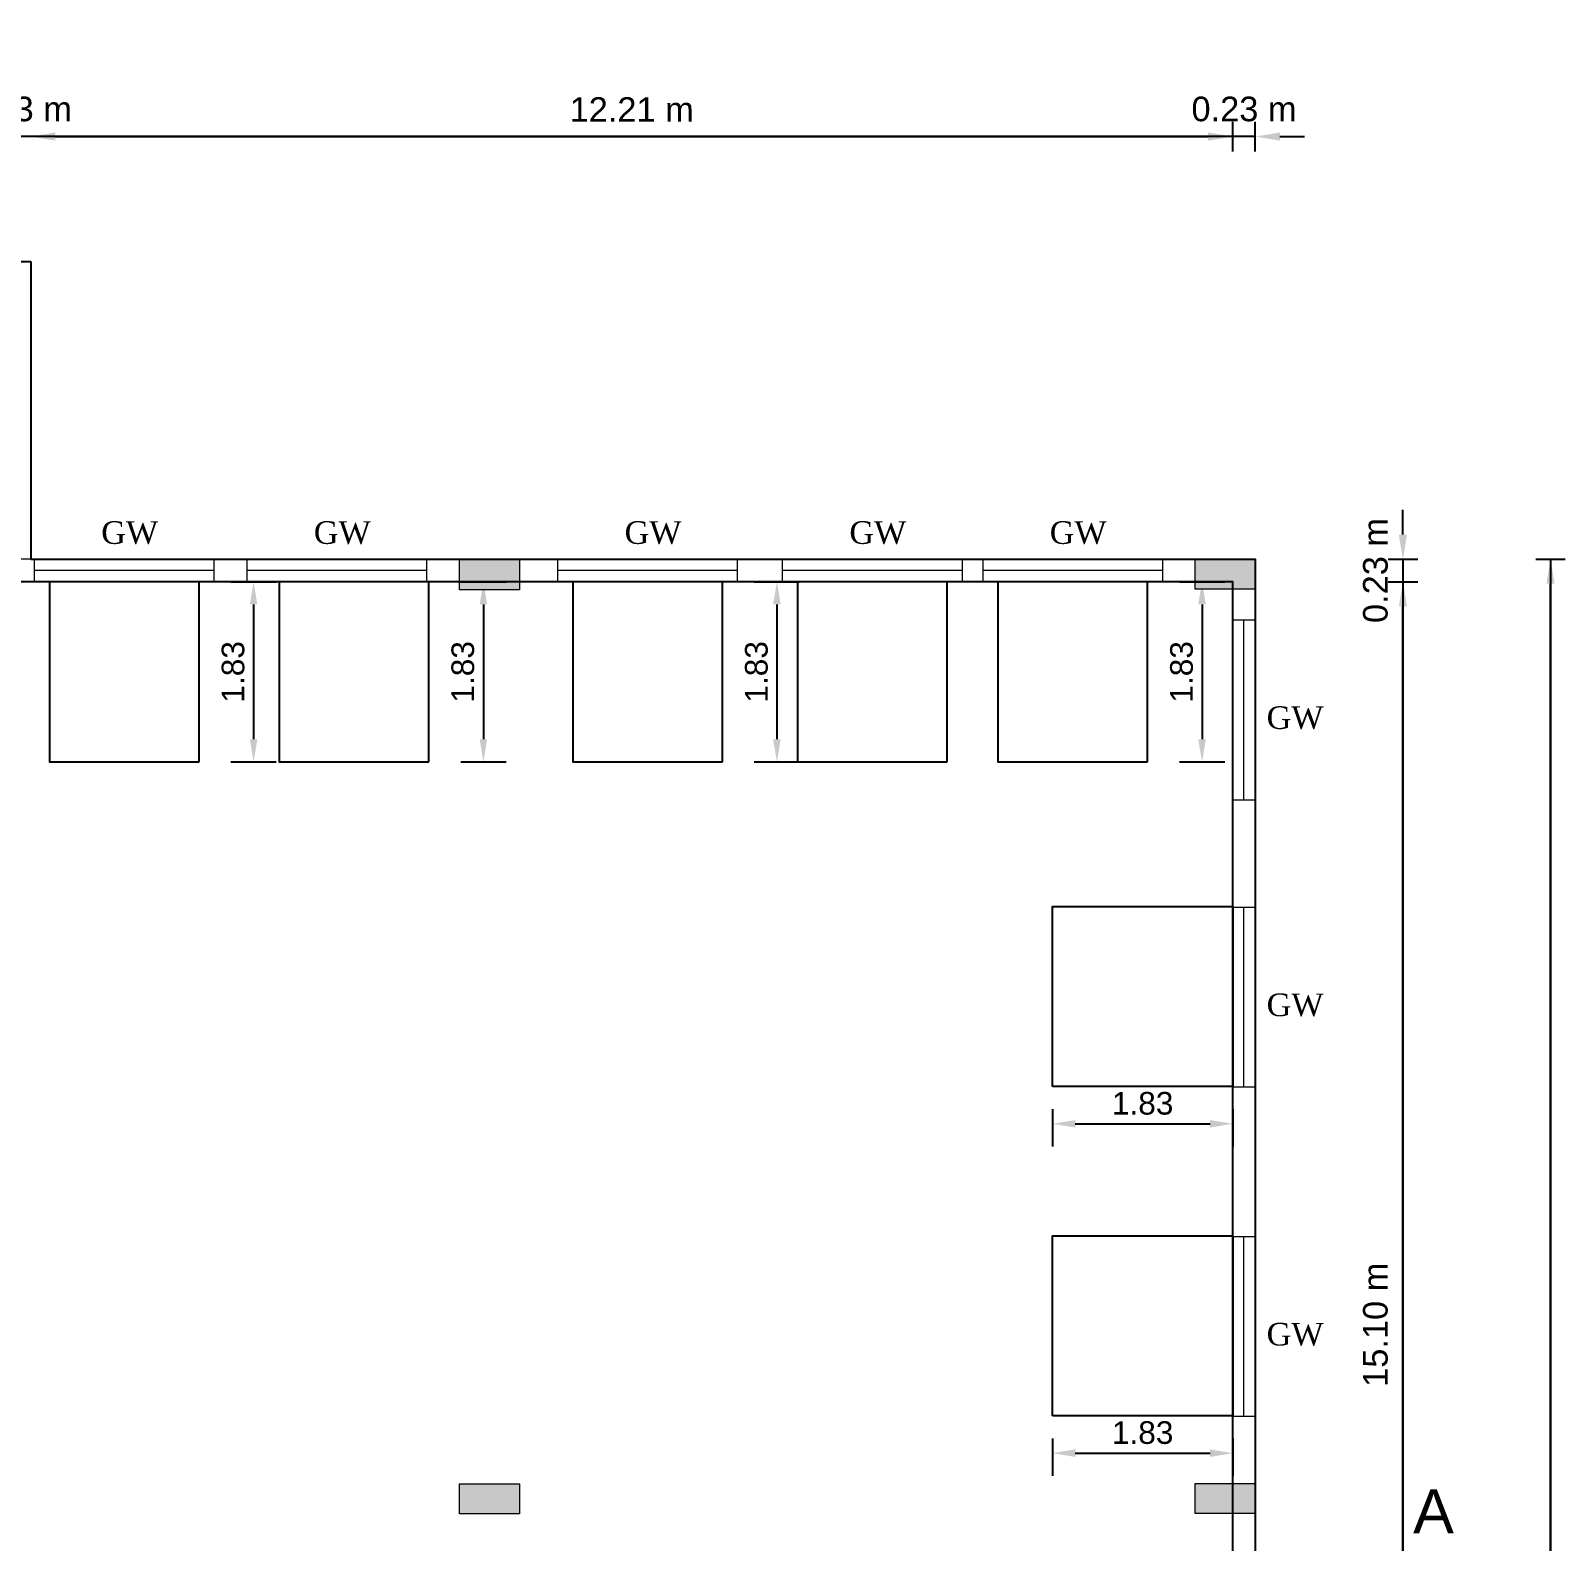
# Model space of a CAD drawing. Header units: metres. Extents: x -1561199 to -1560810, y 43748 to 43956.
# Drawn here: x -1560903.87 to -1560888.27, y 43831.98 to 43847.33 of the extents above; entities that cross this region are included whole.
import ezdxf

# ---------------------------------------------------------------- set-up
doc = ezdxf.new("R2010")
doc.units = ezdxf.units.M
doc.header["$LTSCALE"] = 750
doc.header["$MEASUREMENT"] = 0
doc.header["$PDMODE"] = 35
doc.header["$PDSIZE"] = 50
doc.layers.get('0').update_dxf_attribs({"lineweight": 5, "plot": 0})
doc.layers.get('Defpoints').update_dxf_attribs({"lineweight": 0})
doc.layers.add('BLK_1_COVERED_AREA', color=140, linetype='Continuous', plot=False)
for name, color, linetype in [('BLK_1_FLR_1_BLT_UP_AREA', 1, 'Continuous'), ('BLK_1_FLR_1_CARPET_AREA', 10, 'Continuous'), ('BLK_1_FLR_1_REGULAR_ROOM_1', 117, 'Continuous'), ('BLK_1_FLR_1_ROOM_1_LIGHT_VENTILATION_1', 7, 'Continuous'), ('BLK_1_FLR_1_ROOM_2_LIGHT_VENTILATION_2', 7, 'Continuous')]:
    doc.layers.add(name, color=color, linetype=linetype)
doc.layers.add('column', color=242, linetype='Continuous', lineweight=25)
doc.styles.add('S', font='swiss.ttf')
doc.styles.get("Standard").update_dxf_attribs({"font": 'arial.ttf'})
doc.dimstyles.new('METRIC', dxfattribs={"dimtxt": 0.45, "dimasz": 0.25, "dimexe": 0.15, "dimexo": 0.15, "dimgap": 0.15, "dimtad": 1, "dimzin": 0, "dimdsep": 46, "dimtxsty": 'S', "dimcen": 0, "dimclrd": 1, "dimclre": 1, "dimclrt": 5, "dimadec": 0, "dimazin": 2, "dimtfac": 1, "dimtix": 1, "dimtofl": 0, "dimtmove": 1, "dimatfit": 0, "dimfxl": 0, "dimtolj": 1, "dimtzin": 0, "dimarcsym": 0})
doc.dimstyles.new('STANDARD$0', dxfattribs={"dimscale": 0, "dimtxt": 9, "dimasz": 2, "dimexe": 2, "dimexo": 1, "dimgap": 0.5, "dimtad": 1, "dimdec": 1, "dimzin": 0, "dimdsep": 46, "dimlunit": 4, "dimtxsty": 'Standard', "dimblk1": 'ARCHTICK', "dimblk2": 'ARCHTICK', "dimsah": 1, "dimcen": 0, "dimdle": 1.5, "dimclrd": 1, "dimclre": 1, "dimclrt": 4, "dimadec": 0, "dimazin": 0, "dimtfac": 0.3, "dimtdec": 1, "dimtix": 1, "dimtmove": 0, "dimatfit": 3, "dimldrblk": 'ARCHTICK', "dimfxl": 0, "dimfrac": 2, "dimtolj": 1, "dimtzin": 0, "dimarcsym": 0})

# ---------------------------------------------------------------- blocks, each defined once
blk = doc.blocks.new('qwegwegwegwegwegwegwg')
at = {"layer": 'column', "lineweight": -2}
h = blk.add_hatch(color=256, dxfattribs=at)
h.dxf.hatch_style = 1
h.paths.add_polyline_path([(0, 0), (12, 0), (12, -24), (0, -24)])
blk.add_lwpolyline([(0, 0), (12, 0), (12, -24), (0, -24)], close=True, dxfattribs=at)
blk = doc.blocks.new('*D62')
at = {"color": 0, "lineweight": -2}
for p, q in [((-1560903.866, 43846.404), (-1560903.866, 43846.404)), ((-1560891.652, 43846.104), (-1560891.652, 43846.404)), ((-1560903.616, 43846.254), (-1560891.902, 43846.254))]:
    blk.add_line(p, q, dxfattribs=at)
at = {"color": 0}
for points in [[(-1560903.616, 43846.296), (-1560903.616, 43846.213), (-1560903.866, 43846.254)], [(-1560891.902, 43846.296), (-1560891.902, 43846.213), (-1560891.652, 43846.254)]]:
    blk.add_solid(points, dxfattribs=at)
at = {"layer": 'Defpoints', "color": 0}
for p in [(-1560891.652, 43846.254), (-1560903.866, 43844.754, -763.65), (-1560891.652, 43841.655)]:
    blk.add_point(p, dxfattribs=at)
at = {"color": 0, "lineweight": -2, "insert": (-1560897.759, 43846.529), "char_height": 0.25, "attachment_point": 5, "style": 'S'}
blk.add_mtext('\\A1;12.21 m', dxfattribs=at)
blk = doc.blocks.new('*D63')
at = {"color": 0, "lineweight": -2}
for p, q in [((-1560891.652, 43846.104), (-1560891.652, 43846.404)), ((-1560891.422, 43846.104), (-1560891.422, 43846.404)), ((-1560891.902, 43846.254), (-1560892.152, 43846.254)), ((-1560891.172, 43846.254), (-1560890.922, 43846.254))]:
    blk.add_line(p, q, dxfattribs=at)
at = {"color": 0}
for points in [[(-1560891.902, 43846.296), (-1560891.902, 43846.213), (-1560891.652, 43846.254)], [(-1560891.172, 43846.296), (-1560891.172, 43846.213), (-1560891.422, 43846.254)]]:
    blk.add_solid(points, dxfattribs=at)
at = {"layer": 'Defpoints', "color": 0}
for p in [(-1560891.422, 43846.254), (-1560891.422, 43841.96), (-1560891.652, 43841.655)]:
    blk.add_point(p, dxfattribs=at)
at = {"color": 0, "lineweight": -2, "insert": (-1560891.537, 43846.533), "char_height": 0.25, "attachment_point": 5, "style": 'S'}
blk.add_mtext('\\A1;0.23 m', dxfattribs=at)
blk = doc.blocks.new('*D65')
at = {"color": 0, "lineweight": -2}
for p, q in [((-1560914.892, 43847.604), (-1560914.892, 43847.904)), ((-1560914.642, 43847.754), (-1560891.672, 43847.754)), ((-1560891.422, 43847.604), (-1560891.422, 43847.904))]:
    blk.add_line(p, q, dxfattribs=at)
at = {"color": 0}
for points in [[(-1560914.642, 43847.796), (-1560914.642, 43847.713), (-1560914.892, 43847.754)], [(-1560891.672, 43847.796), (-1560891.672, 43847.713), (-1560891.422, 43847.754)]]:
    blk.add_solid(points, dxfattribs=at)
at = {"layer": 'Defpoints', "color": 0}
for p in [(-1560891.422, 43847.754), (-1560914.892, 43841.96), (-1560891.422, 43841.96)]:
    blk.add_point(p, dxfattribs=at)
at = {"color": 0, "lineweight": -2, "insert": (-1560903.157, 43848.033), "char_height": 0.25, "attachment_point": 5, "style": 'S'}
blk.add_mtext('\\A1;23.47 m', dxfattribs=at)
blk = doc.blocks.new('*D79')
at = {"color": 0, "lineweight": -2}
for p, q in [((-1560890.072, 43841.731), (-1560889.772, 43841.731)), ((-1560889.922, 43826.88), (-1560889.922, 43841.481)), ((-1560890.072, 43826.63), (-1560889.772, 43826.63))]:
    blk.add_line(p, q, dxfattribs=at)
at = {"color": 0}
for points in [[(-1560889.964, 43841.481), (-1560889.881, 43841.481), (-1560889.922, 43841.731)], [(-1560889.964, 43826.88), (-1560889.881, 43826.88), (-1560889.922, 43826.63)]]:
    blk.add_solid(points, dxfattribs=at)
at = {"layer": 'Defpoints', "color": 0}
for p in [(-1560892.032, 43841.731), (-1560889.922, 43841.731), (-1560891.422, 43826.63)]:
    blk.add_point(p, dxfattribs=at)
at = {"color": 0, "lineweight": -2, "insert": (-1560890.201, 43834.181), "char_height": 0.25, "attachment_point": 5, "rotation": 90, "style": 'S'}
blk.add_mtext('\\A1;15.10 m', dxfattribs=at)
blk = doc.blocks.new('*D80')
at = {"color": 0, "lineweight": -2}
for p, q in [((-1560889.922, 43842.21), (-1560889.922, 43842.46)), ((-1560890.072, 43841.96), (-1560889.772, 43841.96)), ((-1560890.072, 43841.731), (-1560889.772, 43841.731)), ((-1560889.922, 43841.481), (-1560889.922, 43841.231))]:
    blk.add_line(p, q, dxfattribs=at)
at = {"color": 0}
for points in [[(-1560889.964, 43842.21), (-1560889.881, 43842.21), (-1560889.922, 43841.96)], [(-1560889.964, 43841.481), (-1560889.881, 43841.481), (-1560889.922, 43841.731)]]:
    blk.add_solid(points, dxfattribs=at)
at = {"layer": 'Defpoints', "color": 0}
for p in [(-1560891.422, 43841.96), (-1560889.922, 43841.96), (-1560892.032, 43841.731)]:
    blk.add_point(p, dxfattribs=at)
at = {"color": 0, "lineweight": -2, "insert": (-1560890.201, 43841.845), "char_height": 0.25, "attachment_point": 5, "rotation": 90, "style": 'S'}
blk.add_mtext('\\A1;0.23 m', dxfattribs=at)
blk = doc.blocks.new('*D81')
at = {"color": 0, "lineweight": -2}
for p, q in [((-1560888.572, 43841.96), (-1560888.272, 43841.96)), ((-1560888.422, 43812.054), (-1560888.422, 43841.71)), ((-1560888.572, 43811.804), (-1560888.272, 43811.804))]:
    blk.add_line(p, q, dxfattribs=at)
at = {"color": 0}
for points in [[(-1560888.464, 43841.71), (-1560888.381, 43841.71), (-1560888.422, 43841.96)], [(-1560888.464, 43812.054), (-1560888.381, 43812.054), (-1560888.422, 43811.804)]]:
    blk.add_solid(points, dxfattribs=at)
at = {"layer": 'Defpoints', "color": 0}
for p in [(-1560891.422, 43841.96), (-1560888.422, 43841.96), (-1560891.422, 43811.804)]:
    blk.add_point(p, dxfattribs=at)
at = {"color": 0, "lineweight": -2, "insert": (-1560888.701, 43826.882), "char_height": 0.25, "attachment_point": 5, "rotation": 90, "style": 'S'}
blk.add_mtext('\\A1;30.16 m', dxfattribs=at)
blk = doc.blocks.new('*D86')
at = {"color": 0, "lineweight": -2}
for p, q in [((-1560904.096, 43846.403), (-1560904.096, 43846.404)), ((-1560903.866, 43846.403), (-1560903.866, 43846.404)), ((-1560904.346, 43846.254), (-1560904.596, 43846.254)), ((-1560903.616, 43846.254), (-1560903.366, 43846.254))]:
    blk.add_line(p, q, dxfattribs=at)
at = {"color": 0}
for points in [[(-1560904.346, 43846.296), (-1560904.346, 43846.213), (-1560904.096, 43846.254)], [(-1560903.616, 43846.296), (-1560903.616, 43846.213), (-1560903.866, 43846.254)]]:
    blk.add_solid(points, dxfattribs=at)
at = {"layer": 'Defpoints', "color": 0}
for p in [(-1560904.096, 43846.254), (-1560904.096, 43844.359, -763.65), (-1560903.866, 43844.359, -763.65)]:
    blk.add_point(p, dxfattribs=at)
at = {"color": 0, "lineweight": -2, "insert": (-1560903.981, 43846.533), "char_height": 0.25, "attachment_point": 5, "style": 'S'}
blk.add_mtext('\\A1;0.23 m', dxfattribs=at)
blk = doc.blocks.new('*D12')
at = {"layer": 'BLK_1_FLR_1_ROOM_1_LIGHT_VENTILATION_1', "color": 0, "lineweight": -2}
for p, q in [((-1560893.482, 43836.372), (-1560893.482, 43835.993)), ((-1560891.652, 43836.372), (-1560891.652, 43835.993)), ((-1560893.252, 43836.223), (-1560891.882, 43836.223))]:
    blk.add_line(p, q, dxfattribs=at)
at = {"layer": 'BLK_1_FLR_1_ROOM_1_LIGHT_VENTILATION_1', "color": 0}
for points in [[(-1560893.252, 43836.261), (-1560893.252, 43836.185), (-1560893.482, 43836.223)], [(-1560891.882, 43836.261), (-1560891.882, 43836.185), (-1560891.652, 43836.223)]]:
    blk.add_solid(points, dxfattribs=at)
at = {"layer": 'Defpoints', "color": 0}
for p in [(-1560893.482, 43836.602), (-1560891.652, 43836.602), (-1560891.652, 43836.223)]:
    blk.add_point(p, dxfattribs=at)
at = {"layer": 'BLK_1_FLR_1_ROOM_1_LIGHT_VENTILATION_1', "color": 0, "lineweight": -2, "insert": (-1560892.567, 43836.43), "char_height": 0.23, "attachment_point": 5}
blk.add_mtext('\\A1;1.83', dxfattribs=at)
blk = doc.blocks.new('*D18')
at = {"layer": 'BLK_1_FLR_1_ROOM_2_LIGHT_VENTILATION_2', "color": 0, "lineweight": -2}
for p, q in [((-1560901.831, 43841.73), (-1560901.371, 43841.73)), ((-1560901.601, 43841.5), (-1560901.601, 43840.13)), ((-1560901.831, 43839.9), (-1560901.371, 43839.9))]:
    blk.add_line(p, q, dxfattribs=at)
at = {"layer": 'BLK_1_FLR_1_ROOM_2_LIGHT_VENTILATION_2', "color": 0}
for points in [[(-1560901.639, 43841.5), (-1560901.563, 43841.5), (-1560901.601, 43841.73)], [(-1560901.639, 43840.13), (-1560901.563, 43840.13), (-1560901.601, 43839.9)]]:
    blk.add_solid(points, dxfattribs=at)
at = {"layer": 'Defpoints', "color": 0}
for p in [(-1560902.155, 43841.73), (-1560902.155, 43839.9), (-1560901.601, 43839.9)]:
    blk.add_point(p, dxfattribs=at)
at = {"layer": 'BLK_1_FLR_1_ROOM_2_LIGHT_VENTILATION_2', "color": 0, "lineweight": -2, "insert": (-1560901.809, 43840.815), "char_height": 0.23, "attachment_point": 5, "rotation": 90}
blk.add_mtext('\\A1;1.83', dxfattribs=at)
blk = doc.blocks.new('*D19')
at = {"layer": 'BLK_1_FLR_1_ROOM_2_LIGHT_VENTILATION_2', "color": 0, "lineweight": -2}
for p, q in [((-1560896.513, 43841.73), (-1560896.053, 43841.73)), ((-1560896.283, 43841.5), (-1560896.283, 43840.13)), ((-1560896.513, 43839.9), (-1560896.053, 43839.9))]:
    blk.add_line(p, q, dxfattribs=at)
at = {"layer": 'BLK_1_FLR_1_ROOM_2_LIGHT_VENTILATION_2', "color": 0}
for points in [[(-1560896.322, 43841.5), (-1560896.245, 43841.5), (-1560896.283, 43841.73)], [(-1560896.322, 43840.13), (-1560896.245, 43840.13), (-1560896.283, 43839.9)]]:
    blk.add_solid(points, dxfattribs=at)
at = {"layer": 'Defpoints', "color": 0}
for p in [(-1560896.837, 43841.73), (-1560896.837, 43839.9), (-1560896.283, 43839.9)]:
    blk.add_point(p, dxfattribs=at)
at = {"layer": 'BLK_1_FLR_1_ROOM_2_LIGHT_VENTILATION_2', "color": 0, "lineweight": -2, "insert": (-1560896.491, 43840.815), "char_height": 0.23, "attachment_point": 5, "rotation": 90}
blk.add_mtext('\\A1;1.83', dxfattribs=at)
blk = doc.blocks.new('*D20')
at = {"layer": 'BLK_1_FLR_1_ROOM_2_LIGHT_VENTILATION_2', "color": 0, "lineweight": -2}
for p, q in [((-1560892.193, 43841.73), (-1560891.733, 43841.73)), ((-1560891.963, 43841.5), (-1560891.963, 43840.13)), ((-1560892.193, 43839.9), (-1560891.733, 43839.9))]:
    blk.add_line(p, q, dxfattribs=at)
at = {"layer": 'BLK_1_FLR_1_ROOM_2_LIGHT_VENTILATION_2', "color": 0}
for points in [[(-1560892.002, 43841.5), (-1560891.925, 43841.5), (-1560891.963, 43841.73)], [(-1560892.002, 43840.13), (-1560891.925, 43840.13), (-1560891.963, 43839.9)]]:
    blk.add_solid(points, dxfattribs=at)
at = {"layer": 'Defpoints', "color": 0}
for p in [(-1560892.517, 43841.73), (-1560892.517, 43839.9), (-1560891.963, 43839.9)]:
    blk.add_point(p, dxfattribs=at)
at = {"layer": 'BLK_1_FLR_1_ROOM_2_LIGHT_VENTILATION_2', "color": 0, "lineweight": -2, "insert": (-1560892.171, 43840.815), "char_height": 0.23, "attachment_point": 5, "rotation": 90}
blk.add_mtext('\\A1;1.83', dxfattribs=at)
blk = doc.blocks.new('*D338')
at = {"layer": 'BLK_1_FLR_1_ROOM_2_LIGHT_VENTILATION_2', "color": 0, "lineweight": -2}
for p, q in [((-1560899.496, 43841.73), (-1560899.036, 43841.73)), ((-1560899.266, 43841.5), (-1560899.266, 43840.13)), ((-1560899.496, 43839.9), (-1560899.036, 43839.9))]:
    blk.add_line(p, q, dxfattribs=at)
at = {"layer": 'BLK_1_FLR_1_ROOM_2_LIGHT_VENTILATION_2', "color": 0}
for points in [[(-1560899.304, 43841.5), (-1560899.228, 43841.5), (-1560899.266, 43841.73)], [(-1560899.304, 43840.13), (-1560899.228, 43840.13), (-1560899.266, 43839.9)]]:
    blk.add_solid(points, dxfattribs=at)
at = {"layer": 'Defpoints', "color": 0}
for p in [(-1560899.82, 43841.73), (-1560899.82, 43839.9), (-1560899.266, 43839.9)]:
    blk.add_point(p, dxfattribs=at)
at = {"layer": 'BLK_1_FLR_1_ROOM_2_LIGHT_VENTILATION_2', "color": 0, "lineweight": -2, "insert": (-1560899.474, 43840.815), "char_height": 0.23, "attachment_point": 5, "rotation": 90}
blk.add_mtext('\\A1;1.83', dxfattribs=at)
blk = doc.blocks.new('*D355')
at = {"layer": 'BLK_1_FLR_1_ROOM_1_LIGHT_VENTILATION_1', "color": 0, "lineweight": -2}
for p, q in [((-1560893.482, 43833.026), (-1560893.482, 43832.646)), ((-1560891.652, 43833.026), (-1560891.652, 43832.646)), ((-1560893.252, 43832.876), (-1560891.882, 43832.876))]:
    blk.add_line(p, q, dxfattribs=at)
at = {"layer": 'BLK_1_FLR_1_ROOM_1_LIGHT_VENTILATION_1', "color": 0}
for points in [[(-1560893.252, 43832.915), (-1560893.252, 43832.838), (-1560893.482, 43832.876)], [(-1560891.882, 43832.915), (-1560891.882, 43832.838), (-1560891.652, 43832.876)]]:
    blk.add_solid(points, dxfattribs=at)
at = {"layer": 'Defpoints', "color": 0}
for p in [(-1560893.482, 43833.256), (-1560891.652, 43833.256), (-1560891.652, 43832.876)]:
    blk.add_point(p, dxfattribs=at)
at = {"layer": 'BLK_1_FLR_1_ROOM_1_LIGHT_VENTILATION_1', "color": 0, "lineweight": -2, "insert": (-1560892.567, 43833.084), "char_height": 0.23, "attachment_point": 5}
blk.add_mtext('\\A1;1.83', dxfattribs=at)

msp = doc.modelspace()

# ---------------------------------------------------------------- linework, layer by layer
at = {"color": 0, "lineweight": -2}
for p, q in [((-1560891.42224, 43846.25424, -2251.29486), (-1560914.66224, 43846.25424, -2250.49574)), ((-1560889.92224, 43841.95964, -2229.19776), (-1560889.92224, 43811.80395, -1594.20044)), ((-1560888.42224, 43841.95964, -2229.19776), (-1560888.42224, 43811.80395, -1594.20044))]:
    msp.add_line(p, q, dxfattribs=at)
at = {"color": 1}
for p, q in [((-1560891.42224, 43841.95964, -2229.19776), (-1560904.09593, 43841.95964, -2229.98016)), ((-1560891.42224, 43841.95964, -2229.19776), (-1560891.42224, 43824.05579, -1594.20044)), ((-1560899.51032, 43841.73104, -1711.02435), (-1560904.09593, 43841.73104, -2043.98683)), ((-1560892.03249, 43841.73104, -1159.89188), (-1560898.90007, 43841.73104, -1666.04776)), ((-1560891.65224, 43841.65452, -2218.45167), (-1560891.65224, 43832.56959, -1898.49174)), ((-1560891.65224, 43832.26447, -1887.74565), (-1560891.65224, 43824.05579, -1594.20044))]:
    msp.add_line(p, q, dxfattribs=at)
for p, q in [((-1560902.00032, 43841.95964, -2592.74697), (-1560903.83032, 43841.95964, -2592.74697)), ((-1560903.83032, 43841.95964, -2592.74697), (-1560903.83032, 43841.72964, -2592.74697)), ((-1560903.83032, 43841.95964, -2592.74697), (-1560903.83032, 43841.72964, -2592.74697)), ((-1560902.00032, 43841.84464, -2592.74697), (-1560903.83032, 43841.84464, -2592.74697)), ((-1560902.00032, 43841.72964, -2592.74697), (-1560902.00032, 43841.95964, -2592.74697)), ((-1560899.84032, 43841.95964, -2592.74697), (-1560901.67032, 43841.95964, -2592.74697)), ((-1560901.67032, 43841.95964, -2592.74697), (-1560901.67032, 43841.72964, -2592.74697)), ((-1560899.84032, 43841.84464, -2592.74697), (-1560901.67032, 43841.84464, -2592.74697)), ((-1560899.84032, 43841.72964, -2592.74697), (-1560899.84032, 43841.95964, -2592.74697)), ((-1560896.68249, 43841.95964, -2229.19776), (-1560898.51249, 43841.95964, -2229.19776)), ((-1560898.51249, 43841.95964, -2229.19776), (-1560898.51249, 43841.72964, -2229.19776)), ((-1560896.68249, 43841.84464, -2229.19776), (-1560898.51249, 43841.84464, -2229.19776)), ((-1560896.68249, 43841.72964, -2229.19776), (-1560896.68249, 43841.95964, -2229.19776)), ((-1560894.39848, 43841.95964, -2229.19776), (-1560896.22848, 43841.95964, -2229.19776)), ((-1560896.22848, 43841.95964, -2229.19776), (-1560896.22848, 43841.72964, -2229.19776)), ((-1560894.39848, 43841.84464, -2229.19776), (-1560896.22848, 43841.84464, -2229.19776)), ((-1560894.39848, 43841.72964, -2229.19776), (-1560894.39848, 43841.95964, -2229.19776)), ((-1560892.36249, 43841.95964, -2229.19776), (-1560894.19249, 43841.95964, -2229.19776)), ((-1560894.19249, 43841.95964, -2229.19776), (-1560894.19249, 43841.72964, -2229.19776)), ((-1560892.36249, 43841.84464, -2229.19776), (-1560894.19249, 43841.84464, -2229.19776)), ((-1560892.36249, 43841.72964, -2229.19776), (-1560892.36249, 43841.95964, -2229.19776)), ((-1560903.83032, 43841.72964, -2592.74697), (-1560902.00032, 43841.72964, -2592.74697)), ((-1560901.67032, 43841.72964, -2592.74697), (-1560899.84032, 43841.72964, -2592.74697)), ((-1560898.51249, 43841.72964, -2229.19776), (-1560896.68249, 43841.72964, -2229.19776)), ((-1560896.22848, 43841.72964, -2229.19776), (-1560894.39848, 43841.72964, -2229.19776)), ((-1560894.19249, 43841.72964, -2229.19776), (-1560892.36249, 43841.72964, -2229.19776)), ((-1560891.65224, 43839.5122, -1922.36368), (-1560891.65224, 43841.3422, -1922.36368)), ((-1560891.65224, 43841.3422, -1922.36368), (-1560891.42224, 43841.3422, -1922.36368)), ((-1560891.53724, 43839.5122, -1922.36368), (-1560891.53724, 43841.3422, -1922.36368)), ((-1560891.42224, 43841.3422, -1922.36368), (-1560891.42224, 43839.5122, -1922.36368)), ((-1560891.42224, 43839.5122, -1922.36368), (-1560891.65224, 43839.5122, -1922.36368)), ((-1560891.65224, 43836.59404, -1922.36368), (-1560891.65224, 43838.42404, -1922.36368)), ((-1560891.65224, 43838.42404, -1922.36368), (-1560891.42224, 43838.42404, -1922.36368)), ((-1560891.53724, 43836.59404, -1922.36368), (-1560891.53724, 43838.42404, -1922.36368)), ((-1560891.42224, 43838.42404, -1922.36368), (-1560891.42224, 43836.59404, -1922.36368)), ((-1560891.42224, 43836.59404, -1922.36368), (-1560891.65224, 43836.59404, -1922.36368)), ((-1560891.65224, 43833.24741, -1922.36368), (-1560891.65224, 43835.07741, -1922.36368)), ((-1560891.65224, 43835.07741, -1922.36368), (-1560891.42224, 43835.07741, -1922.36368)), ((-1560891.53724, 43833.24741, -1922.36368), (-1560891.53724, 43835.07741, -1922.36368)), ((-1560891.42224, 43835.07741, -1922.36368), (-1560891.42224, 43833.24741, -1922.36368)), ((-1560891.42224, 43833.24741, -1922.36368), (-1560891.65224, 43833.24741, -1922.36368))]:
    msp.add_line(p, q)
at = {"layer": 'BLK_1_COVERED_AREA', "color": 140, "linetype": 'Continuous', "elevation": -1487.64479}
msp.add_lwpolyline([(-1560903.86593, 43844.98424), (-1560903.86593, 43841.95964), (-1560891.42224, 43841.95964), (-1560891.42224, 43811.80395), (-1560914.89239, 43811.80395), (-1560914.89224, 43841.95964), (-1560909.15207, 43841.95964), (-1560909.15207, 43844.98424)], close=True, dxfattribs=at)
at = {"layer": 'BLK_1_FLR_1_BLT_UP_AREA', "color": 13, "linetype": 'Continuous', "elevation": -2251.29486}
msp.add_lwpolyline([(-1560903.86593, 43844.98424), (-1560903.86593, 43841.95964), (-1560891.42224, 43841.95964), (-1560891.42224, 43811.80395), (-1560914.89239, 43811.80395), (-1560914.89224, 43841.95964), (-1560909.15207, 43841.95964), (-1560909.15207, 43844.98424)], close=True, dxfattribs=at)
at = {"layer": 'BLK_1_FLR_1_CARPET_AREA', "color": 13, "linetype": 'Continuous', "elevation": -1466.575}
msp.add_lwpolyline([(-1560891.65224, 43826.63045), (-1560891.65224, 43841.73104), (-1560914.66084, 43841.73104), (-1560914.66084, 43812.03395), (-1560906.88785, 43812.03395), (-1560906.88785, 43818.72685), (-1560895.83084, 43818.72685), (-1560895.83084, 43826.63045)], close=True, dxfattribs=at)
at = {"layer": 'BLK_1_FLR_1_REGULAR_ROOM_1', "color": 2, "elevation": -1466.575}
msp.add_lwpolyline([(-1560891.65224, 43826.63045), (-1560891.65224, 43841.73104), (-1560914.66084, 43841.73104), (-1560914.66084, 43812.03395), (-1560906.88785, 43812.03395), (-1560906.88785, 43818.72685), (-1560895.83084, 43818.72685), (-1560895.83084, 43826.63045)], close=True, dxfattribs=at)
at = {"layer": 'BLK_1_FLR_1_ROOM_1_LIGHT_VENTILATION_1', "color": 2, "lineweight": -2}
for points, elevation in [([(-1560902.15532, 43839.89964), (-1560902.15532, 43841.72964), (-1560903.67532, 43841.72964), (-1560903.67532, 43839.89964)], -2592.74697), ([(-1560899.82031, 43839.89964), (-1560899.82031, 43841.72964), (-1560901.34031, 43841.72964), (-1560901.34031, 43839.89964)], -2592.74697), ([(-1560896.83749, 43839.89964), (-1560896.83749, 43841.72964), (-1560898.35749, 43841.72964), (-1560898.35749, 43839.89964)], -2229.19776), ([(-1560894.55348, 43839.89964), (-1560894.55348, 43841.72964), (-1560896.07348, 43841.72964), (-1560896.07348, 43839.89964)], -2229.19776), ([(-1560892.51749, 43839.89964), (-1560892.51749, 43841.72964), (-1560894.03749, 43841.72964), (-1560894.03749, 43839.89964)], -2229.19776), ([(-1560893.48224, 43836.60246), (-1560893.48224, 43838.43246), (-1560891.65209, 43838.43246), (-1560891.65209, 43836.60246)], -1487.64479), ([(-1560893.48239, 43833.25584), (-1560893.48239, 43835.08584), (-1560891.65224, 43835.08584), (-1560891.65224, 43833.25584)], -1922.36368)]:
    msp.add_lwpolyline(points, close=True, dxfattribs=dict(at, elevation=elevation))

# ---------------------------------------------------------------- block references
at = {"xscale": 0.025427, "yscale": 0.025427, "zscale": 0.025427, "rotation": 270}
for p in [(-1560898.90007, 43841.9553, -2592.74697), (-1560891.42224, 43841.95964, -2229.19776), (-1560898.90007, 43832.5651, -2251.29486), (-1560891.42224, 43832.56959, -1887.74565)]:
    msp.add_blockref('qwegwegwegwegwegwegwg', p, dxfattribs=at)

# ---------------------------------------------------------------- texts
at = {"color": 0}
msp.add_text('A', height=0.44412, dxfattribs=at).set_placement((-1560889.81846, 43832.06318, -1901.74521))
at = {"char_height": 0.23, "width": 1.6153676}
for insert, attachment_point in [((-1560903.14912, 43842.3455, -1469.72664), 1), ((-1560900.98912, 43842.3455, -1469.72664), 1), ((-1560897.83128, 43842.3455, -1106.17743), 1), ((-1560895.54728, 43842.3455, -1106.17743), 1), ((-1560893.51128, 43842.3455, -1106.17743), 1), ((-1560890.7286, 43840.46504, -17.77514), 3), ((-1560890.7286, 43837.54688, -17.77514), 3), ((-1560890.7286, 43834.20025, -17.77514), 3)]:
    msp.add_mtext('{\\fBookman Old Style|b0|i0|c0|p18;GW}', dxfattribs=dict(at, insert=insert, attachment_point=attachment_point))

# ---------------------------------------------------------------- dimensions: what is measured, and where the dimension line sits
at = {"color": 0, "lineweight": -2}
for base, p1, p2, picture, middle in [((-1560891.42224, 43847.75424, -1487.64479), (-1560914.89224, 43841.95964, -1487.64479), (-1560891.42224, 43841.95964, -1487.64479), '*D65', (-1560903.15724, 43848.03272, -1487.64479)), ((-1560904.09593, 43846.25424, -1487.64479), (-1560903.86593, 43844.35877, -2251.29486), (-1560904.09593, 43844.35877, -2251.29486), '*D86', (-1560903.98093, 43846.53272, -1487.64479)), ((-1560891.65224, 43846.25424, -1487.64479), (-1560903.86593, 43844.75424, -2251.29486), (-1560891.65224, 43841.65452, -1487.64479), '*D62', (-1560897.75909, 43846.52933, -1487.64479)), ((-1560891.42224, 43846.25424, -1487.64479), (-1560891.65224, 43841.65452, -1487.64479), (-1560891.42224, 43841.95964, -1487.64479), '*D63', (-1560891.53724, 43846.53272, -1487.64479))]:
    dim = msp.add_linear_dim(base=base, p1=p1, p2=p2, dimstyle='METRIC', override={"dimtxt": 0.25, "dimpost": ' m', "dimclrd": 0, "dimclre": 0, "dimclrt": 0}, dxfattribs=at)
    dim.commit()
    dim.dimension.update_dxf_attribs({"geometry": picture, "text_midpoint": middle})
for base, p1, p2, picture, middle in [((-1560889.92224, 43841.95964, -1487.64479), (-1560892.03249, 43841.73104, -1487.64479), (-1560891.42224, 43841.95964, -1487.64479), '*D80', (-1560890.20072, 43841.84534, -1487.64479)), ((-1560888.42224, 43841.95964, -1487.64479), (-1560891.42224, 43811.80395, -1487.64479), (-1560891.42224, 43841.95964, -1487.64479), '*D81', (-1560888.70072, 43826.8818, -1487.64479)), ((-1560889.92224, 43841.73104, -1487.64479), (-1560891.42224, 43826.63045, -1487.64479), (-1560892.03249, 43841.73104, -1487.64479), '*D79', (-1560890.20072, 43834.18075, -1487.64479))]:
    dim = msp.add_linear_dim(base=base, p1=p1, p2=p2, angle=270, dimstyle='METRIC', override={"dimtxt": 0.25, "dimpost": ' m', "dimclrd": 0, "dimclre": 0, "dimclrt": 0}, dxfattribs=at)
    dim.commit()
    dim.dimension.update_dxf_attribs({"geometry": picture, "text_midpoint": middle})
at = {"layer": 'BLK_1_FLR_1_ROOM_1_LIGHT_VENTILATION_1', "color": 232, "lineweight": -2}
for p1, p2, picture, middle in [((-1560893.48224, 43836.60246, -1487.64479), (-1560891.65209, 43836.60246, -1487.64479), '*D12', (-1560892.56717, 43836.43043, -1487.64479)), ((-1560893.48239, 43833.25584, -1922.36368), (-1560891.65224, 43833.25584, -1922.36368), '*D355', (-1560892.56731, 43833.0838, -1922.36368))]:
    dim = msp.add_aligned_dim(p1=p1, p2=p2, distance=-0.37955, dimstyle='STANDARD$0', override={"dimscale": 1, "dimtxt": 0.23, "dimasz": 0.23, "dimexe": 0.23, "dimexo": 0.23, "dimgap": 0.09, "dimdec": 2, "dimlunit": 2, "dimsah": 0, "dimcen": 0.09, "dimdle": 0, "dimclrd": 0, "dimclre": 0, "dimclrt": 0, "dimtfac": 1, "dimtdec": 2, "dimtix": 0, "dimtofl": 0, "dimfxl": 0.23, "dimfxlon": 1, "dimfrac": 0}, dxfattribs=at)
    dim.commit()
    dim.dimension.update_dxf_attribs({"geometry": picture, "text_midpoint": middle})
at = {"layer": 'BLK_1_FLR_1_ROOM_2_LIGHT_VENTILATION_2', "color": 232, "lineweight": -2}
for p1, p2, picture, middle in [((-1560902.15532, 43841.72964, -2592.74697), (-1560902.15532, 43839.89964, -2592.74697), '*D18', (-1560901.80867, 43840.81464, -2592.74697)), ((-1560899.82031, 43841.72964, -2592.74697), (-1560899.82031, 43839.89964, -2592.74697), '*D338', (-1560899.47365, 43840.81464, -2592.74697)), ((-1560896.83749, 43841.72964, -2229.19776), (-1560896.83749, 43839.89964, -2229.19776), '*D19', (-1560896.49083, 43840.81464, -2229.19776)), ((-1560892.51749, 43841.72964, -2229.19776), (-1560892.51749, 43839.89964, -2229.19776), '*D20', (-1560892.17083, 43840.81464, -2229.19776))]:
    dim = msp.add_aligned_dim(p1=p1, p2=p2, distance=0.55416, dimstyle='STANDARD$0', override={"dimscale": 1, "dimtxt": 0.23, "dimasz": 0.23, "dimexe": 0.23, "dimexo": 0.23, "dimgap": 0.09, "dimdec": 2, "dimlunit": 2, "dimsah": 0, "dimcen": 0.09, "dimdle": 0, "dimclrd": 0, "dimclre": 0, "dimclrt": 0, "dimtfac": 1, "dimtdec": 2, "dimtix": 0, "dimtofl": 0, "dimfxl": 0.23, "dimfxlon": 1, "dimfrac": 0}, dxfattribs=at)
    dim.commit()
    dim.dimension.update_dxf_attribs({"geometry": picture, "text_midpoint": middle})

doc.saveas('drawing.dxf')
